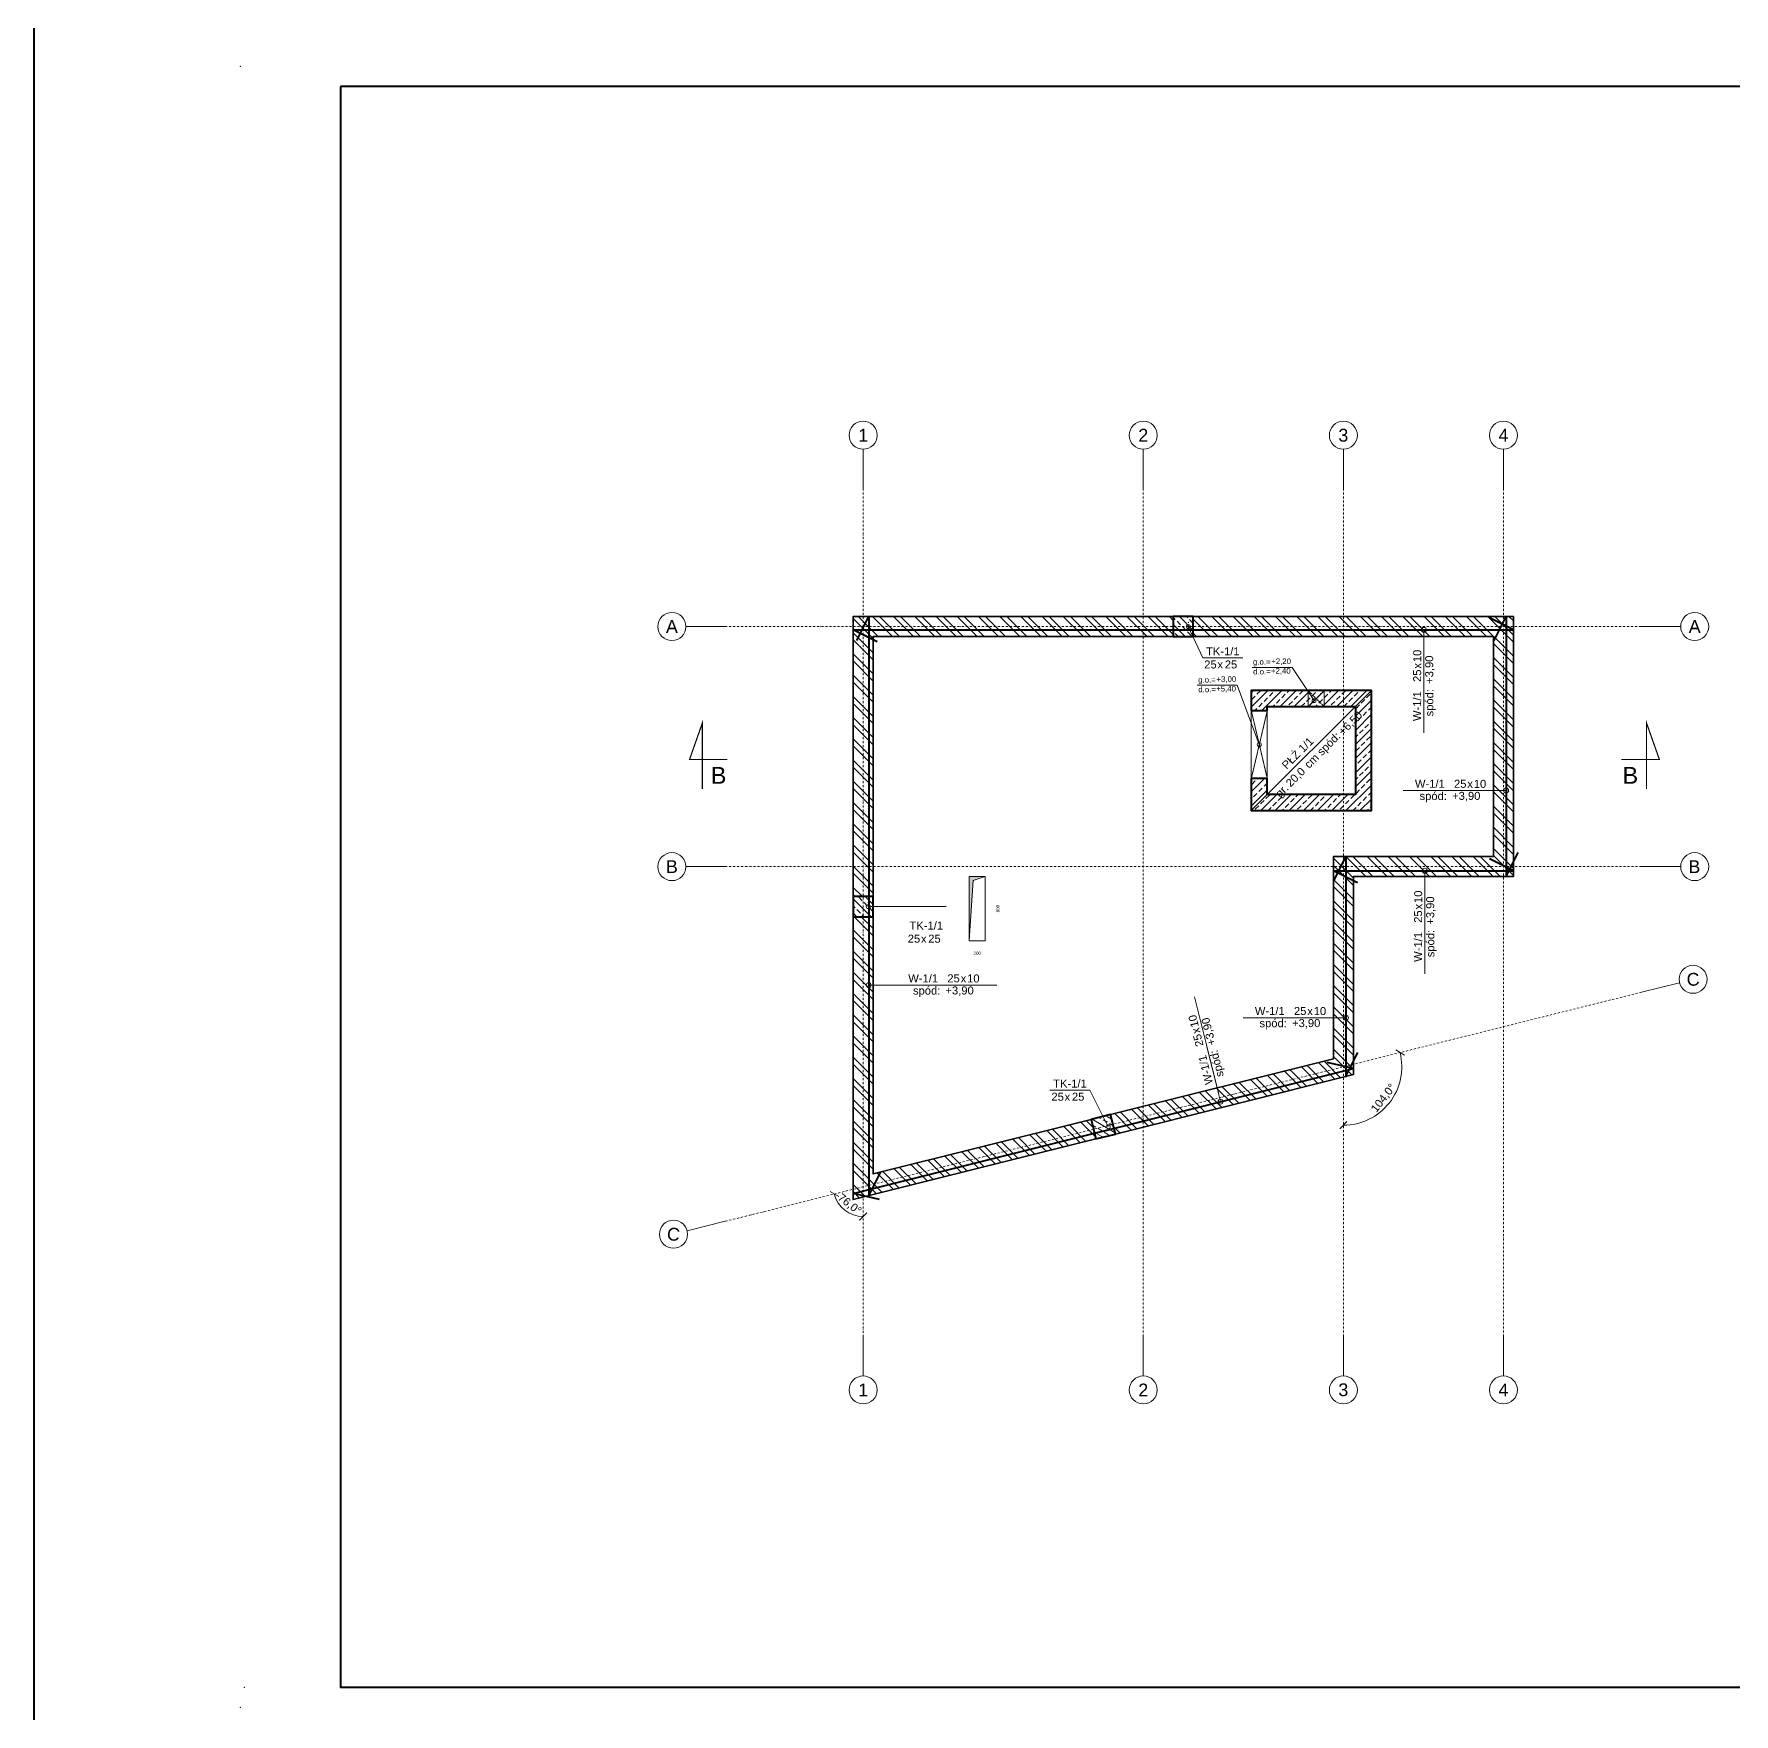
# Model space of a CAD drawing. Header units: millimetres. Extents: x 647 to 146539, y -131215 to 59.
# Drawn here: x 647 to 21889, y -85520 to -64531 of the extents above; entities that cross this region are included whole.
import ezdxf
from ezdxf.enums import TextEntityAlignment as Align

# ---------------------------------------------------------------- set-up
doc = ezdxf.new("R2010")
doc.units = ezdxf.units.MM
doc.linetypes.add('DASHDOT', pattern=[1, 0.5, -0.25, 0, -0.25])
doc.linetypes.add('DASHED', pattern=[0.75, 0.5, -0.25])
doc.layers.get('Defpoints').update_dxf_attribs({"color": 2, "lineweight": 50})
for name, color, linetype, lineweight in [('G-Bloki', 221, 'Continuous', 5), ('G-Cienka', 4, 'Continuous', 9), ('G-Elementy konstrukcyjne', 1, 'Continuous', 40), ('G-Kreskowanie', 9, 'Continuous', 5), ('G-Opisy', 2, 'Continuous', 18), ('G-Osie', 6, 'DASHDOT', 9), ('G-Otwory', 6, 'Continuous', 15), ('G-Przerywana', 8, 'DASHED', 15), ('G-Ramka', 5, 'Continuous', 40), ('G-Tabelka', 7, 'Continuous', 5), ('G-Wymiary', 4, 'Continuous', 9), ('G-Ściana nośna', 3, 'Continuous', 35)]:
    doc.layers.add(name, color=color, linetype=linetype, lineweight=lineweight)
doc.layers.add('G-Bloki niewidoczna', color=7, linetype='Continuous', plot=False)
doc.styles.add('Arial-GG', font='arial.ttf')
doc.dimstyles.new('e-cad_1_50_[mm]', dxfattribs={"dimscale": 50, "dimtxt": 2, "dimasz": 1.8, "dimexe": 1.5, "dimexo": 0, "dimgap": 0.6, "dimtad": 1, "dimdec": 1, "dimrnd": 1, "dimtxsty": 'Arial-GG', "dimblk": 'OBLIQUE', "dimcen": 0, "dimdle": 1, "dimclrd": 4, "dimclre": 4, "dimclrt": 7, "dimadec": 1, "dimazin": 0, "dimtfac": 1, "dimtdec": 1, "dimtix": 1, "dimtmove": 0, "dimatfit": 2, "dimfxl": 1.5, "dimfxlon": 1, "dimlwd": -1, "dimlwe": -1, "dimarcsym": 0})
doc.dimstyles.new('S-1 do 10-GG', dxfattribs={"dimscale": 10, "dimtxt": 2.2, "dimasz": 2, "dimexe": 1, "dimexo": 2, "dimgap": 0.6, "dimtad": 1, "dimdec": 0, "dimrnd": 1, "dimtxsty": 'Arial-GG', "dimcen": 0, "dimclrd": 256, "dimclre": 256, "dimclrt": 7, "dimadec": 0, "dimazin": 0, "dimtfac": 1, "dimtdec": 0, "dimtix": 1, "dimtmove": 0, "dimatfit": 2, "dimfxl": 1, "dimlwd": 5, "dimlwe": 5, "dimarcsym": 0})
doc.dimstyles.new('W-1 do 50-GG mm', dxfattribs={"dimscale": 50, "dimtxt": 2, "dimasz": 1.8, "dimexe": 1.5, "dimexo": 0, "dimgap": 0.6, "dimtad": 1, "dimdec": 1, "dimrnd": 1, "dimtxsty": 'Arial-GG', "dimblk": 'OBLIQUE', "dimcen": 0, "dimdle": 1, "dimclrd": 4, "dimclre": 4, "dimclrt": 7, "dimadec": 1, "dimazin": 0, "dimtfac": 1, "dimtdec": 1, "dimtix": 1, "dimtmove": 0, "dimatfit": 2, "dimfxl": 1.5, "dimfxlon": 1, "dimlwd": -1, "dimlwe": -1, "dimarcsym": 0})
pattern_1 = [(135, (125, 125), (-88.39, -88.39), []), (135, (125, 213.39), (-88.39, -88.39), [62.5, -31.25])]

# ---------------------------------------------------------------- blocks, each defined once
blk = doc.blocks.new('*D287')
at = {"layer": 'Defpoints', "color": 0, "ltscale": 2, "transparency": 16777216}
for p in [(-10, 174.94), (584, 0), (584, -53.62)]:
    blk.add_point(p, dxfattribs=at)
at = {"layer": 'Defpoints', "color": 7, "ltscale": 2, "transparency": 16777216, "insert": (135.84, -27.77), "char_height": 33, "attachment_point": 5, "style": 'Arial-GG'}
blk.add_mtext('420 x 594', dxfattribs=at)
blk = doc.blocks.new('*U127')
at = {"layer": 'G-Cienka', "ltscale": 0.8}
blk.add_lwpolyline([(-490, 0), (0, 0)], dxfattribs=at)
blk.add_circle((-665, 0), 175, dxfattribs=at)
at = {"layer": 'G-Opisy', "ltscale": 0.8, "style": 'Arial-GG'}
blk.add_attdef('OS', text='', height=160, dxfattribs=at).set_placement((-665, 0), align=Align.MIDDLE_CENTER)
blk = doc.blocks.new('*U130')
at = {"layer": 'G-Cienka', "ltscale": 0.8}
blk.add_lwpolyline([(-490, 0), (0, 0)], dxfattribs=at)
blk.add_circle((-665, 0), 175, dxfattribs=at)
at = {"layer": 'G-Opisy', "ltscale": 0.8, "style": 'Arial-GG'}
blk.add_attdef('OS', text='', height=160, rotation=90, dxfattribs=at).set_placement((-665, 0), align=Align.MIDDLE_CENTER)
blk = doc.blocks.new('*U131')
at = {"layer": 'G-Cienka', "ltscale": 0.8}
blk.add_lwpolyline([(-490, 0), (0, 0)], dxfattribs=at)
blk.add_circle((-665, 0), 175, dxfattribs=at)
at = {"layer": 'G-Opisy', "ltscale": 0.8, "style": 'Arial-GG'}
blk.add_attdef('OS', text='', height=160, rotation=90, dxfattribs=at).set_placement((-665, 0), align=Align.MIDDLE_CENTER)
blk = doc.blocks.new('*U128')
at = {"layer": 'G-Cienka', "ltscale": 0.8}
blk.add_lwpolyline([(-490, 0), (0, 0)], dxfattribs=at)
blk.add_circle((-665, 0), 175, dxfattribs=at)
at = {"layer": 'G-Opisy', "ltscale": 0.8, "style": 'Arial-GG'}
blk.add_attdef('OS', text='', height=160, dxfattribs=at).set_placement((-665, 0), align=Align.MIDDLE_CENTER)
blk = doc.blocks.new('*U125')
at = {"layer": 'G-Cienka', "ltscale": 0.8}
blk.add_lwpolyline([(490, 0), (0, 0)], dxfattribs=at)
blk.add_circle((665, 0), 175, dxfattribs=at)
at = {"layer": 'G-Opisy', "ltscale": 0.8, "style": 'Arial-GG'}
blk.add_attdef('OS', text='', height=160, rotation=90, dxfattribs=at).set_placement((665, 0), align=Align.MIDDLE_CENTER)
blk = doc.blocks.new('*U124')
at = {"layer": 'G-Cienka', "ltscale": 0.8}
blk.add_lwpolyline([(-476, -119), (0, 0)], dxfattribs=at)
blk.add_circle((-645, -161), 175, dxfattribs=at)
at = {"layer": 'G-Opisy', "ltscale": 0.8, "style": 'Arial-GG'}
blk.add_attdef('OS', text='', height=160, rotation=353.3765, dxfattribs=at).set_placement((-645, -161), align=Align.MIDDLE_CENTER)
blk = doc.blocks.new('*U123')
at = {"layer": 'G-Cienka', "ltscale": 0.8}
blk.add_lwpolyline([(476, 119), (0, 0)], dxfattribs=at)
blk.add_circle((645, 161), 175, dxfattribs=at)
at = {"layer": 'G-Opisy', "ltscale": 0.8, "style": 'Arial-GG'}
blk.add_attdef('OS', text='', height=160, rotation=3.3372, dxfattribs=at).set_placement((645, 161), align=Align.MIDDLE_CENTER)
blk = doc.blocks.new('*U126')
at = {"layer": 'G-Cienka', "ltscale": 0.8}
blk.add_lwpolyline([(490, 0), (0, 0)], dxfattribs=at)
blk.add_circle((665, 0), 175, dxfattribs=at)
at = {"layer": 'G-Opisy', "ltscale": 0.8, "style": 'Arial-GG'}
blk.add_attdef('OS', text='', height=160, dxfattribs=at).set_placement((682, 0), align=Align.MIDDLE_CENTER)
blk = doc.blocks.new('*U129')
at = {"layer": 'G-Cienka', "ltscale": 0.8}
blk.add_lwpolyline([(490, 0), (0, 0)], dxfattribs=at)
blk.add_circle((665, 0), 175, dxfattribs=at)
at = {"layer": 'G-Opisy', "ltscale": 0.8, "style": 'Arial-GG'}
blk.add_attdef('OS', text='', height=160, rotation=270, dxfattribs=at).set_placement((665, -17), align=Align.MIDDLE_CENTER)
blk = doc.blocks.new('_Oblique')
at = {"color": 0, "linetype": 'ByBlock', "lineweight": -2}
blk.add_line((-0.5, -0.5), (0.5, 0.5), dxfattribs=at)
blk = doc.blocks.new('*D415')
at = {"layer": 'Defpoints', "color": 0, "ltscale": 2, "transparency": 16777216}
for p in [(11007, -70208), (20732, -76502), (10721, -79168), (9282, -79365), (11007, -80806)]:
    blk.add_point(p, dxfattribs=at)
at = {"layer": 'G-Wymiary', "color": 4, "ltscale": 2, "transparency": 16777216}
blk.add_arc((11007, -78933), 371, 194.0362, 270, dxfattribs=at)
at = {"layer": 'G-Wymiary', "color": 4, "ltscale": 2, "transparency": 16777216, "xscale": 90, "yscale": 90, "zscale": 90, "rotation": 104.0362434679265}
blk.add_blockref('_Oblique', (10648, -79023), dxfattribs=at)
at = {"layer": 'G-Wymiary', "color": 4, "ltscale": 2, "transparency": 16777216, "xscale": 90, "yscale": 90, "zscale": 90}
blk.add_blockref('_Oblique', (11007, -79304), dxfattribs=at)
at = {"layer": 'G-Wymiary', "color": 7, "ltscale": 2, "transparency": 16777216, "insert": (10835, -79155), "char_height": 100, "attachment_point": 5, "rotation": 322.0181, "style": 'Arial-GG'}
blk.add_mtext('76,0°', dxfattribs=at)
blk = doc.blocks.new('*D416')
at = {"layer": 'Defpoints', "color": 0, "ltscale": 2, "transparency": 16777216}
for p in [(17007, -70208), (20732, -76502), (17423, -78035), (9282, -79365), (17007, -80806)]:
    blk.add_point(p, dxfattribs=at)
at = {"layer": 'G-Wymiary', "color": 4, "ltscale": 2, "transparency": 16777216}
blk.add_arc((17007, -77433), 731, 270, 14.0362, dxfattribs=at)
at = {"layer": 'G-Wymiary', "color": 4, "ltscale": 2, "transparency": 16777216, "xscale": 90, "yscale": 90, "zscale": 90}
for p, rotation in [((17717, -77256), 104.0362434679266), ((17007, -78164), 180)]:
    blk.add_blockref('_Oblique', p, dxfattribs=dict(at, rotation=rotation))
at = {"layer": 'G-Wymiary', "color": 7, "ltscale": 2, "transparency": 16777216, "insert": (17513, -77828), "char_height": 100, "attachment_point": 5, "rotation": 52.0181, "style": 'Arial-GG'}
blk.add_mtext('104,0°', dxfattribs=at)
blk = doc.blocks.new('*D244')
at = {"layer": 'Defpoints', "color": 0, "ltscale": 2, "transparency": 16777216}
blk.add_point((188, 125), dxfattribs=at)
blk.add_point((188, 125), dxfattribs=at)
blk.add_point((188, 125), dxfattribs=at)
at = {"layer": 'G-Opisy', "color": 4, "ltscale": 2, "transparency": 16777216}
blk.add_line((1164, 125), (188, 125), dxfattribs=at)
blk = doc.blocks.new('_None')
blk = doc.blocks.new('*U18')
at = {"layer": 'G-Opisy', "const_width": 15}
blk.add_lwpolyline([(0, -369), (0, 457), (-161, 0), (313, 0)], dxfattribs=at)
at = {"layer": 'G-Opisy', "style": 'Arial-GG'}
blk.add_attdef('OZNACZENIE_PRZEKROJU', text='', height=210, dxfattribs=at).set_placement((202, -198, -15), align=Align.MIDDLE_CENTER)
blk = doc.blocks.new('*U116')
at = {"layer": 'G-Opisy', "const_width": 15}
blk.add_lwpolyline([(0, -369), (0, 457), (161, 0), (-313, 0)], dxfattribs=at)
at = {"layer": 'G-Opisy', "style": 'Arial-GG'}
blk.add_attdef('OZNACZENIE_PRZEKROJU', text='', height=210, dxfattribs=at).set_placement((-202, -198, -15), align=Align.MIDDLE_CENTER)
blk = doc.blocks.new('*D273')
at = {"layer": 'Defpoints', "color": 0, "ltscale": 2, "transparency": 16777216}
blk.add_point((100, 425), dxfattribs=at)
blk.add_point((100, 425), dxfattribs=at)
blk.add_point((100, 425), dxfattribs=at)
at = {"layer": 'G-Opisy', "color": 4, "ltscale": 2, "transparency": 16777216}
for p, q in [((-175, 1167), (-675, 1167)), ((100, 425), (-175, 1167))]:
    blk.add_line(p, q, dxfattribs=at)
blk = doc.blocks.new('*D275')
at = {"layer": 'Defpoints', "color": 0, "ltscale": 2, "transparency": 16777216}
blk.add_point((74, 74), dxfattribs=at)
blk.add_point((74, 74), dxfattribs=at)
blk.add_point((74, 74), dxfattribs=at)
at = {"layer": 'G-Opisy', "color": 4, "ltscale": 2, "transparency": 16777216}
for p, q in [((-201, 490), (-701, 490)), ((74, 74), (-201, 490))]:
    blk.add_line(p, q, dxfattribs=at)
blk = doc.blocks.new('*U152')
at = {"layer": 'G-Cienka', "ltscale": 2}
blk.add_line((0, 0), (974, 0), dxfattribs=at)
at = {"layer": 'G-Cienka'}
blk.add_line((1600, 0), (348, 0), dxfattribs=at)
at = {"layer": 'G-Elementy konstrukcyjne'}
blk.add_lwpolyline([(-150, 4306), (0, 4606), (0, -2631), (150, -2331)], dxfattribs=at)
at = {"layer": 'G-Opisy'}
blk.add_circle((0, 0), 31, dxfattribs=at)
at = {"layer": 'G-Opisy', "color": 2, "char_height": 100, "width": 2920.17, "attachment_point": 1, "style": 'Arial-GG'}
for s, insert in [('\\pi967.79;x', (182, 134)), ('{\\fArial|b0|i0|c0|p34;\\W8.31154;   }\\P{\\fArial|b0|i0|c0|p34;\\W8.27463;   }spód: ', (-410, 149))]:
    blk.add_mtext(s, dxfattribs=dict(at, insert=insert))
at = {"layer": 'G-Opisy', "ltscale": 2, "style": 'Arial-GG'}
for tag, p in [('NAZWA', (867, 35)), ('SZE', (1138, 35))]:
    blk.add_attdef(tag, text='', height=100, dxfattribs=at).set_placement(p, align=Align.RIGHT)
for tag, p in [('WYS', (1230, 34)), ('SPOD', (959, -116))]:
    blk.add_attdef(tag, p, '', height=100, dxfattribs=at)
blk = doc.blocks.new('*U157')
at = {"layer": 'G-Cienka', "ltscale": 2}
blk.add_line((0, 0), (724, 0), dxfattribs=at)
at = {"layer": 'G-Cienka'}
blk.add_line((1350, 0), (98, 0), dxfattribs=at)
at = {"layer": 'G-Elementy konstrukcyjne'}
blk.add_lwpolyline([(-150, 4432), (0, 4732), (0, -1710), (150, -1410)], dxfattribs=at)
at = {"layer": 'G-Opisy'}
blk.add_circle((0, 0), 31, dxfattribs=at)
at = {"layer": 'G-Opisy', "color": 2, "char_height": 100, "width": 2920.17, "attachment_point": 1, "style": 'Arial-GG'}
for s, insert in [('\\pi967.79;x', (-69, 134)), ('{\\fArial|b0|i0|c0|p34;\\W8.31154;   }\\P{\\fArial|b0|i0|c0|p34;\\W8.27463;   }spód: ', (-661, 149))]:
    blk.add_mtext(s, dxfattribs=dict(at, insert=insert))
at = {"layer": 'G-Opisy', "ltscale": 2, "style": 'Arial-GG'}
for tag, p in [('NAZWA', (617, 35)), ('SZE', (888, 35))]:
    blk.add_attdef(tag, text='', height=100, dxfattribs=at).set_placement(p, align=Align.RIGHT)
for tag, p in [('WYS', (980, 34)), ('SPOD', (709, -116))]:
    blk.add_attdef(tag, p, '', height=100, dxfattribs=at)
blk = doc.blocks.new('*U153')
at = {"layer": 'G-Cienka'}
blk.add_line((-33, 0), (-1286, 0), dxfattribs=at)
at = {"layer": 'G-Cienka', "ltscale": 2}
blk.add_line((0, 0), (-659, 0), dxfattribs=at)
at = {"layer": 'G-Elementy konstrukcyjne'}
blk.add_lwpolyline([(-150, 1713), (0, 2013), (0, -732), (150, -432)], dxfattribs=at)
at = {"layer": 'G-Opisy'}
blk.add_circle((0, 0), 31, dxfattribs=at)
at = {"layer": 'G-Opisy', "color": 2, "char_height": 100, "width": 2920.17, "attachment_point": 1, "style": 'Arial-GG'}
for s, insert in [('\\pi967.79;x', (-1452, 134)), ('{\\fArial|b0|i0|c0|p34;\\W8.31154;   }\\P{\\fArial|b0|i0|c0|p34;\\W8.27463;   }spód: ', (-2044, 149))]:
    blk.add_mtext(s, dxfattribs=dict(at, insert=insert))
at = {"layer": 'G-Opisy', "ltscale": 2, "style": 'Arial-GG'}
for tag, p in [('NAZWA', (-766, 35)), ('SZE', (-495, 35))]:
    blk.add_attdef(tag, text='', height=100, dxfattribs=at).set_placement(p, align=Align.RIGHT)
for tag, p in [('WYS', (-403, 34)), ('SPOD', (-674, -116))]:
    blk.add_attdef(tag, p, '', height=100, dxfattribs=at)
blk = doc.blocks.new('*U154')
at = {"layer": 'G-Cienka'}
blk.add_line((-33, 0), (-1286, 0), dxfattribs=at)
at = {"layer": 'G-Cienka', "ltscale": 2}
blk.add_line((0, 0), (-659, 0), dxfattribs=at)
at = {"layer": 'G-Elementy konstrukcyjne'}
blk.add_lwpolyline([(-150, 1875), (0, 2175), (0, -1075), (150, -775)], dxfattribs=at)
at = {"layer": 'G-Opisy'}
blk.add_circle((0, 0), 31, dxfattribs=at)
at = {"layer": 'G-Opisy', "color": 2, "char_height": 100, "width": 2920.17, "attachment_point": 1, "style": 'Arial-GG'}
for s, insert in [('\\pi967.79;x', (-1452, 134)), ('{\\fArial|b0|i0|c0|p34;\\W8.31154;   }\\P{\\fArial|b0|i0|c0|p34;\\W8.27463;   }spód: ', (-2044, 149))]:
    blk.add_mtext(s, dxfattribs=dict(at, insert=insert))
at = {"layer": 'G-Opisy', "ltscale": 2, "style": 'Arial-GG'}
for tag, p in [('NAZWA', (-766, 35)), ('SZE', (-495, 35))]:
    blk.add_attdef(tag, text='', height=100, dxfattribs=at).set_placement(p, align=Align.RIGHT)
for tag, p in [('WYS', (-403, 34)), ('SPOD', (-674, -116))]:
    blk.add_attdef(tag, p, '', height=100, dxfattribs=at)
blk = doc.blocks.new('*U158')
at = {"layer": 'G-Cienka'}
blk.add_line((-33, 0), (-1286, 0), dxfattribs=at)
at = {"layer": 'G-Cienka', "ltscale": 2}
blk.add_line((0, 0), (-659, 0), dxfattribs=at)
at = {"layer": 'G-Elementy konstrukcyjne'}
blk.add_lwpolyline([(-150, 6832), (0, 7132), (0, -1118), (150, -818)], dxfattribs=at)
at = {"layer": 'G-Opisy'}
blk.add_circle((0, 0), 31, dxfattribs=at)
at = {"layer": 'G-Opisy', "color": 2, "char_height": 100, "width": 2920.17, "attachment_point": 1, "style": 'Arial-GG'}
for s, insert in [('\\pi967.79;x', (-1452, 134)), ('{\\fArial|b0|i0|c0|p34;\\W8.31154;   }\\P{\\fArial|b0|i0|c0|p34;\\W8.27463;   }spód: ', (-2044, 149))]:
    blk.add_mtext(s, dxfattribs=dict(at, insert=insert))
at = {"layer": 'G-Opisy', "ltscale": 2, "style": 'Arial-GG'}
for tag, p in [('NAZWA', (-766, 35)), ('SZE', (-495, 35))]:
    blk.add_attdef(tag, text='', height=100, dxfattribs=at).set_placement(p, align=Align.RIGHT)
for tag, p in [('WYS', (-403, 34)), ('SPOD', (-674, -116))]:
    blk.add_attdef(tag, p, '', height=100, dxfattribs=at)
blk = doc.blocks.new('*U156')
at = {"layer": 'G-Cienka'}
blk.add_line((-33, 0), (-1286, 0), dxfattribs=at)
at = {"layer": 'G-Cienka', "ltscale": 2}
blk.add_line((0, 0), (-659, 0), dxfattribs=at)
at = {"layer": 'G-Elementy konstrukcyjne'}
blk.add_lwpolyline([(-150, 844), (0, 1144), (0, -1106), (150, -806)], dxfattribs=at)
at = {"layer": 'G-Opisy'}
blk.add_circle((0, 0), 31, dxfattribs=at)
at = {"layer": 'G-Opisy', "color": 2, "char_height": 100, "width": 2920.17, "attachment_point": 1, "style": 'Arial-GG'}
for s, insert in [('\\pi967.79;x', (-1452, 134)), ('{\\fArial|b0|i0|c0|p34;\\W8.31154;   }\\P{\\fArial|b0|i0|c0|p34;\\W8.27463;   }spód: ', (-2044, 149))]:
    blk.add_mtext(s, dxfattribs=dict(at, insert=insert))
at = {"layer": 'G-Opisy', "ltscale": 2, "style": 'Arial-GG'}
for tag, p in [('NAZWA', (-766, 35)), ('SZE', (-495, 35))]:
    blk.add_attdef(tag, text='', height=100, dxfattribs=at).set_placement(p, align=Align.RIGHT)
for tag, p in [('WYS', (-403, 34)), ('SPOD', (-674, -116))]:
    blk.add_attdef(tag, p, '', height=100, dxfattribs=at)
blk = doc.blocks.new('*D246')
at = {"layer": 'Defpoints', "color": 0, "ltscale": 2, "transparency": 16777216}
blk.add_point((188, 125), dxfattribs=at)
blk.add_point((188, 125), dxfattribs=at)
blk.add_point((188, 125), dxfattribs=at)
at = {"layer": 'G-Opisy', "color": 4, "ltscale": 2, "transparency": 16777216}
for p, q in [((188, 125), (369, -265)), ((369, -265), (869, -265))]:
    blk.add_line(p, q, dxfattribs=at)
blk = doc.blocks.new('*D248')
at = {"layer": 'Defpoints', "color": 0, "ltscale": 2, "transparency": 16777216}
blk.add_point((154, 152), dxfattribs=at)
blk.add_point((154, 152), dxfattribs=at)
blk.add_point((154, 152), dxfattribs=at)
at = {"layer": 'G-Opisy', "color": 4, "ltscale": 2, "transparency": 16777216}
for p, q in [((-75, 611), (-575, 611)), ((154, 152), (-75, 611))]:
    blk.add_line(p, q, dxfattribs=at)
blk = doc.blocks.new('*U224')
at = {"layer": 'G-Cienka'}
blk.add_line((2121, 0), (0, 0), dxfattribs=at)
at = {"layer": 'G-Opisy', "insert": (905, -25), "char_height": 100, "width": 5302.63, "attachment_point": 5, "style": 'Arial-GG'}
blk.add_mtext('\\Pgr.         cm spód:', dxfattribs=at)
at = {"layer": 'G-Opisy', "ltscale": 2, "style": 'Arial-GG'}
for tag, p in [('NAZWA', (917, 49)), ('GR', (686, -144))]:
    blk.add_attdef(tag, text='', height=100, rotation=360, dxfattribs=at).set_placement(p, align=Align.CENTER)
at = {"layer": 'G-Opisy', "style": 'Arial-GG'}
blk.add_attdef('SPOD', (1471, -151), '', height=100, rotation=360, dxfattribs=at)
blk = doc.blocks.new('*D231')
at = {"layer": 'Defpoints', "color": 0, "ltscale": 2, "transparency": 16777216}
for p in [(0, -800), (200, -800), (200, -989)]:
    blk.add_point(p, dxfattribs=at)
at = {"layer": 'G-Bloki niewidoczna', "color": 1, "ltscale": 2, "transparency": 16777216, "insert": (100, -957), "char_height": 40, "attachment_point": 5, "style": 'Arial-GG'}
blk.add_mtext('200', dxfattribs=at)
blk = doc.blocks.new('*D232')
at = {"layer": 'Defpoints', "color": 0, "ltscale": 2, "transparency": 16777216}
for p in [(200, 0), (391, 0), (200, -800)]:
    blk.add_point(p, dxfattribs=at)
at = {"layer": 'G-Bloki niewidoczna', "color": 1, "ltscale": 2, "transparency": 16777216, "insert": (358, -400), "char_height": 40, "attachment_point": 5, "rotation": 90, "style": 'Arial-GG'}
blk.add_mtext('800', dxfattribs=at)
blk = doc.blocks.new('*U285')
blk.add_point((1, 5))
at = {"layer": 'G-Ramka', "color": 5}
blk.add_lwpolyline([(25, 405), (25, 5), (579, 5), (579, 405)], close=True, dxfattribs=at)
at = {"layer": 'G-Tabelka'}
for p in [(0, 410), (0, 0)]:
    blk.add_point(p, dxfattribs=at)
at = {"layer": 'Defpoints', "ltscale": 2}
dim = blk.add_linear_dim(base=(584, -53.62), p1=(-10, 174.94), p2=(584, 0), dimstyle='S-1 do 10-GG', override={"dimscale": 15, "dimpost": '420 x <>', "dimse1": 1, "dimse2": 1, "dimsd1": 1, "dimsd2": 1}, dxfattribs=at)
dim.commit()
dim.dimension.update_dxf_attribs({"geometry": '*D287', "text_midpoint": (135.84, -53.62), "dimtype": 128})
blk = doc.blocks.new('*U243')
at = {"layer": 'G-Kreskowanie', "ltscale": 2}
h = blk.add_hatch(dxfattribs=at)
h.set_pattern_fill('ANSI33', color=256, scale=500, angle=90)
h.set_pattern_definition(pattern_1)
h.paths.add_polyline_path([(0, 0), (250, 0), (250, 250), (0, 250)])
at = {"ltscale": 2}
blk.add_point((188.18, 176.21), dxfattribs=at)
at = {"layer": 'G-Cienka', "ltscale": 0.8}
blk.add_circle((188.18, 125), 25, dxfattribs=at)
at = {"layer": 'G-Elementy konstrukcyjne', "ltscale": 2}
blk.add_lwpolyline([(0, 0), (250, 0), (250, 250), (0, 250)], close=True, dxfattribs=at)
at = {"layer": 'G-Opisy', "ltscale": 0.8, "insert": (881.88, -325.48), "char_height": 100, "width": 73.3551, "attachment_point": 8, "style": 'Arial-GG'}
blk.add_mtext('x', dxfattribs=at)
at = {"layer": 'G-Opisy', "ltscale": 0.8, "style": 'Arial-GG'}
blk.add_attdef('NAZWA', text='', height=100, dxfattribs=at).set_placement((913.88, -191.08), align=Align.BOTTOM_CENTER)
blk.add_attdef('SZE', text='', height=100, dxfattribs=at).set_placement((837.38, -355.09), align=Align.BOTTOM_RIGHT)
blk.add_attdef('WYS', text='', height=100, dxfattribs=at).set_placement((938.47, -355.09), align=Align.BOTTOM_LEFT)
at = {"layer": 'G-Opisy', "ltscale": 2}
dim = blk.add_linear_dim(base=(188.18, 125), p1=(188.18, 125), p2=(188.18, 125), text=' ', dimstyle='e-cad_1_50_[mm]', override={"dimscale": 50, "dimasz": 0, "dimgap": 5, "dimblk1": 'None', "dimblk2": 'None', "dimsah": 1, "dimdle": 6, "dimse1": 1, "dimse2": 1, "dimsd1": 1, "dimtmove": 1}, dxfattribs=at)
dim.commit()
dim.dimension.update_dxf_attribs({"geometry": '*D244', "text_midpoint": (913.88, -191.08), "dimtype": 128})
blk = doc.blocks.new('*U272')
at = {"ltscale": 2}
blk.add_point((100, 425), dxfattribs=at)
at = {"layer": 'G-Cienka', "ltscale": 0.8}
blk.add_circle((100, 425), 25, dxfattribs=at)
at = {"layer": 'G-Przerywana', "ltscale": 10}
blk.add_lwpolyline([(0, 0), (200, 0), (200, 850), (0, 850)], close=True, dxfattribs=at)
for points in [[(0, 850), (200, 0)], [(0, 0), (200, 850)]]:
    blk.add_lwpolyline(points, dxfattribs=at)
at = {"layer": 'G-Opisy', "ltscale": 2, "char_height": 70, "width": 390.8195, "attachment_point": 3, "style": 'Arial-GG'}
for s, insert in [('g.o.=', (-443.63, 1270.02)), ('d.o.=', (-441.7, 1148.54))]:
    blk.add_mtext(s, dxfattribs=dict(at, insert=insert))
at = {"layer": 'G-Opisy', "ltscale": 2, "style": 'Arial-GG'}
for tag, p in [('RZEDNA_G', (-435.91, 1277.8)), ('RZEDNA_D', (-439.47, 1158.25))]:
    blk.add_attdef(tag, text='', height=70, dxfattribs=at).set_placement(p, align=Align.TOP_LEFT)
at = {"layer": 'G-Opisy', "ltscale": 2}
dim = blk.add_linear_dim(base=(100, 425), p1=(100, 425), p2=(100, 425), text=' ', dimstyle='e-cad_1_50_[mm]', override={"dimscale": 50, "dimasz": 0, "dimgap": 5, "dimblk1": 'None', "dimblk2": 'None', "dimsah": 1, "dimdle": 6, "dimse1": 1, "dimse2": 1, "dimsd1": 1, "dimtmove": 1}, dxfattribs=at)
dim.commit()
dim.dimension.update_dxf_attribs({"geometry": '*D273', "text_midpoint": (-425.23, 1167.15), "dimtype": 128})
blk = doc.blocks.new('*U274')
at = {"ltscale": 2}
blk.add_point((100, 100), dxfattribs=at)
at = {"layer": 'G-Cienka', "ltscale": 0.8}
blk.add_circle((73.77, 74.07), 25, dxfattribs=at)
at = {"layer": 'G-Przerywana', "ltscale": 10}
blk.add_lwpolyline([(0, 0), (200, 0), (200, 200), (0, 200)], close=True, dxfattribs=at)
for points in [[(0, 200), (200, 0)], [(0, 0), (200, 200)]]:
    blk.add_lwpolyline(points, dxfattribs=at)
at = {"layer": 'G-Opisy', "ltscale": 2, "char_height": 70, "width": 390.8195, "attachment_point": 3, "style": 'Arial-GG'}
for s, insert in [('g.o.=', (-469.86, 593.32)), ('d.o.=', (-467.93, 471.85))]:
    blk.add_mtext(s, dxfattribs=dict(at, insert=insert))
at = {"layer": 'G-Opisy', "ltscale": 2, "style": 'Arial-GG'}
for tag, p in [('RZEDNA_D', (-465.69, 481.55)), ('RZEDNA_G', (-462.13, 601.1))]:
    blk.add_attdef(tag, text='', height=70, dxfattribs=at).set_placement(p, align=Align.TOP_LEFT)
at = {"layer": 'G-Opisy', "ltscale": 2}
dim = blk.add_linear_dim(base=(73.77, 74.07), p1=(73.77, 74.07), p2=(73.77, 74.07), text=' ', dimstyle='e-cad_1_50_[mm]', override={"dimscale": 50, "dimasz": 0, "dimgap": 5, "dimblk1": 'None', "dimblk2": 'None', "dimsah": 1, "dimdle": 6, "dimse1": 1, "dimse2": 1, "dimsd1": 1, "dimtmove": 1}, dxfattribs=at)
dim.commit()
dim.dimension.update_dxf_attribs({"geometry": '*D275', "text_midpoint": (-451.45, 490.46), "dimtype": 128})
blk = doc.blocks.new('*U245')
at = {"layer": 'G-Kreskowanie', "ltscale": 2}
h = blk.add_hatch(dxfattribs=at)
h.set_pattern_fill('ANSI33', color=256, scale=500, angle=90)
h.set_pattern_definition(pattern_1)
h.paths.add_polyline_path([(0, 0), (250, 0), (250, 250), (0, 250)])
at = {"ltscale": 2}
blk.add_point((188.18, 176.21), dxfattribs=at)
at = {"layer": 'G-Cienka', "ltscale": 0.8}
blk.add_circle((188.18, 125), 25, dxfattribs=at)
at = {"layer": 'G-Elementy konstrukcyjne', "ltscale": 2}
blk.add_lwpolyline([(0, 0), (250, 0), (250, 250), (0, 250)], close=True, dxfattribs=at)
at = {"layer": 'G-Opisy', "ltscale": 0.8, "insert": (586.84, -399.24), "char_height": 100, "width": 73.3551, "attachment_point": 8, "style": 'Arial-GG'}
blk.add_mtext('x', dxfattribs=at)
at = {"layer": 'G-Opisy', "ltscale": 0.8, "style": 'Arial-GG'}
blk.add_attdef('NAZWA', text='', height=100, dxfattribs=at).set_placement((618.85, -264.84), align=Align.BOTTOM_CENTER)
blk.add_attdef('SZE', text='', height=100, dxfattribs=at).set_placement((542.35, -428.84), align=Align.BOTTOM_RIGHT)
blk.add_attdef('WYS', text='', height=100, dxfattribs=at).set_placement((643.44, -428.84), align=Align.BOTTOM_LEFT)
at = {"layer": 'G-Opisy', "ltscale": 2}
dim = blk.add_linear_dim(base=(188.18, 125), p1=(188.18, 125), p2=(188.18, 125), text=' ', dimstyle='e-cad_1_50_[mm]', override={"dimscale": 50, "dimasz": 0, "dimgap": 5, "dimblk1": 'None', "dimblk2": 'None', "dimsah": 1, "dimdle": 6, "dimse1": 1, "dimse2": 1, "dimsd1": 1, "dimtmove": 1}, dxfattribs=at)
dim.commit()
dim.dimension.update_dxf_attribs({"geometry": '*D246', "text_midpoint": (618.85, -264.84), "dimtype": 128})
blk = doc.blocks.new('*U247')
at = {"layer": 'G-Kreskowanie', "ltscale": 2}
h = blk.add_hatch(dxfattribs=at)
h.set_pattern_fill('ANSI33', color=256, scale=500, angle=104.036243)
h.set_pattern_definition([(149.036, (90.95, 151.58), (-64.31, -107.19), []), (149.036, (69.51, 237.33), (-64.31, -107.187), [62.5, -31.25])])
h.paths.add_polyline_path([(0, 0), (242.54, 60.63), (181.9, 303.17), (-60.63, 242.54)])
at = {"ltscale": 2}
blk.add_point((139.82, 216.58), dxfattribs=at)
at = {"layer": 'G-Cienka', "ltscale": 0.8}
blk.add_circle((154.13, 151.58), 25, dxfattribs=at)
at = {"layer": 'G-Elementy konstrukcyjne', "ltscale": 2}
blk.add_lwpolyline([(0, 0), (242.54, 60.63), (181.9, 303.17), (-60.63, 242.54)], close=True, dxfattribs=at)
at = {"layer": 'G-Opisy', "ltscale": 0.8, "insert": (-356.99, 476.99), "char_height": 100, "width": 73.3551, "attachment_point": 8, "style": 'Arial-GG'}
blk.add_mtext('x', dxfattribs=at)
at = {"layer": 'G-Opisy', "ltscale": 0.8, "style": 'Arial-GG'}
blk.add_attdef('NAZWA', text='', height=100, dxfattribs=at).set_placement((-324.98, 611.4), align=Align.BOTTOM_CENTER)
blk.add_attdef('SZE', text='', height=100, dxfattribs=at).set_placement((-401.48, 447.39), align=Align.BOTTOM_RIGHT)
blk.add_attdef('WYS', text='', height=100, dxfattribs=at).set_placement((-300.39, 447.39), align=Align.BOTTOM_LEFT)
at = {"layer": 'G-Opisy', "ltscale": 2}
dim = blk.add_linear_dim(base=(154.13, 151.58), p1=(154.13, 151.58), p2=(154.13, 151.58), text=' ', dimstyle='e-cad_1_50_[mm]', override={"dimscale": 50, "dimasz": 0, "dimgap": 5, "dimblk1": 'None', "dimblk2": 'None', "dimsah": 1, "dimdle": 6, "dimse1": 1, "dimse2": 1, "dimsd1": 1, "dimtmove": 1}, dxfattribs=at)
dim.commit()
dim.dimension.update_dxf_attribs({"geometry": '*D248', "text_midpoint": (-324.98, 611.4), "dimtype": 128})
blk = doc.blocks.new('*U230')
at = {"layer": 'G-Otwory', "ltscale": 2}
blk.add_hatch(color=256, dxfattribs=at).paths.add_polyline_path([(0, 0), (200, 0), (50, -50), (0, -800)])
at = {"ltscale": 2}
blk.add_point((50, -50), dxfattribs=at)
at = {"layer": 'G-Otwory', "ltscale": 2}
for points in [[(0, 0), (200, 0), (200, -800), (0, -800)], [(0, 0), (200, 0), (50, -50), (0, -800)]]:
    blk.add_lwpolyline(points, close=True, dxfattribs=at)
at = {"layer": 'G-Opisy', "ltscale": 2, "style": 'Arial-GG'}
blk.add_attdef('NAZWA', text='', height=100, dxfattribs=at).set_placement((100, -400), align=Align.MIDDLE_CENTER)
at = {"layer": 'G-Bloki niewidoczna', "ltscale": 2}
dim = blk.add_linear_dim(base=(390.59, 0), p1=(200, -800), p2=(200, 0), angle=90, dimstyle='e-cad_1_50_[mm]', override={"dimscale": 20, "dimtih": 0, "dimse1": 1, "dimse2": 1, "dimsd1": 1, "dimsd2": 1, "dimclrd": 1, "dimclre": 1, "dimclrt": 1, "dimtofl": 1}, dxfattribs=at)
dim.commit()
dim.dimension.update_dxf_attribs({"geometry": '*D232', "text_midpoint": (358.17, -400)})
dim = blk.add_linear_dim(base=(200, -989.43), p1=(0, -800), p2=(200, -800), dimstyle='e-cad_1_50_[mm]', override={"dimscale": 20, "dimse1": 1, "dimse2": 1, "dimsd1": 1, "dimsd2": 1, "dimclrd": 1, "dimclre": 1, "dimclrt": 1}, dxfattribs=at)
dim.commit()
dim.dimension.update_dxf_attribs({"geometry": '*D231', "text_midpoint": (100, -957.01)})

msp = doc.modelspace()

# ---------------------------------------------------------------- hatches: boundary and pattern name
at = {"layer": 'G-Kreskowanie', "ltscale": 100}
h = msp.add_hatch(dxfattribs=at)
h.set_pattern_fill('ANSI32', color=256, scale=500, angle=90, style=0)
h.set_pattern_definition([(135, (-1506009.7, 760136.87), (-132.582521, -132.582521), []), (135, (-1506009.7, 760225.25), (-132.582521, -132.582521), [])])
h.paths.add_polyline_path([(14159.06, -78274.22), (17132.47, -77530.87), (17132.47, -75058.27), (19132.47, -75058.27), (19132.47, -71808.27), (15132.47, -71808.27), (15132.47, -72058.27), (18882.47, -72058.27), (18882.47, -74808.27), (16882.47, -74808.27), (16882.47, -77335.68), (14098.43, -78031.69)])
h.paths.add_polyline_path([(11132.47, -75308.27), (11132.47, -72058.27), (14882.47, -72058.27), (14882.47, -71808.27), (10882.47, -71808.27), (10882.47, -75308.27)])
h.paths.add_polyline_path([(13916.52, -78334.86), (13855.89, -78092.32), (11132.47, -78773.18), (11132.47, -75558.27), (10882.47, -75558.27), (10882.47, -79093.37)])
at = {"layer": 'G-Kreskowanie', "ltscale": 2}
h = msp.add_hatch(dxfattribs=at)
h.set_pattern_fill('ANSI33', color=256, scale=500, style=0)
h.set_pattern_definition([(45, (-1502517.26, 690519.47), (-88.388348, 88.388348), []), (45, (-1502428.87, 690519.47), (-88.388348, 88.388348), [62.5, -31.25])])
h.paths.add_polyline_path([(15857.47, -73833.27), (15857.47, -74233.27), (17357.47, -74233.27), (17357.47, -72733.27), (15857.47, -72733.27), (15857.47, -72983.27), (16057.47, -72983.27), (16057.47, -72933.27), (17157.47, -72933.27), (17157.47, -74033.27), (16057.47, -74033.27), (16057.47, -73833.27)])

# ---------------------------------------------------------------- linework, layer by layer
at = {"layer": 'G-Elementy konstrukcyjne', "ltscale": 200}
msp.add_lwpolyline([(57939.15, -2778.12), (57939.15, -131215.41), (646.89, -131215.41), (646.89, 58.51), (41027.29, 58.51)], dxfattribs=at)
at = {"layer": 'G-Elementy konstrukcyjne', "ltscale": 2}
msp.add_lwpolyline([(15857.47, -73833.27), (15857.47, -74233.27), (17357.47, -74233.27), (17357.47, -72733.27), (15857.47, -72733.27), (15857.47, -72983.27), (16057.47, -72983.27), (16057.47, -72933.27), (17157.47, -72933.27), (17157.47, -74033.27), (16057.47, -74033.27), (16057.47, -73833.27)], close=True, dxfattribs=at)
at = {"layer": 'G-Osie', "ltscale": 50}
for p, q in [((11007.47, -80805.68), (11007.47, -70208.27)), ((14507.47, -70208.27), (14507.47, -80805.68)), ((17007.47, -70208.27), (17007.47, -80805.68)), ((19007.47, -70208.27), (19007.47, -80805.68)), ((9282.47, -71933.27), (20732.47, -71933.27)), ((20732.47, -74933.27), (9282.47, -74933.27)), ((20732.47, -76502.02), (9282.47, -79364.52))]:
    msp.add_line(p, q, dxfattribs=at)
at = {"layer": 'G-Ściana nośna', "ltscale": 2}
for points in [[(11132.47, -75308.27), (11132.47, -72058.27), (14882.47, -72058.27), (14882.47, -71808.27), (10882.47, -71808.27), (10882.47, -75308.27), (11132.47, -75308.27)], [(14159.06, -78274.22), (17132.47, -77530.87), (17132.47, -75058.27), (19132.47, -75058.27), (19132.47, -71808.27), (15132.47, -71808.27), (15132.47, -72058.27), (18882.47, -72058.27), (18882.47, -74808.27), (16882.47, -74808.27), (16882.47, -77335.68), (14098.43, -78031.69), (14159.06, -78274.22)], [(13916.52, -78334.86), (13855.89, -78092.32), (11132.47, -78773.18), (11132.47, -75558.27), (10882.47, -75558.27), (10882.47, -79093.37), (13916.52, -78334.86)]]:
    msp.add_lwpolyline(points, dxfattribs=at)

# ---------------------------------------------------------------- block references
at = {"layer": 'G-Bloki', "ltscale": 0.8, "xscale": 50, "yscale": 50, "zscale": 50}
msp.add_blockref('*U285', (3225.65, -85436.16), dxfattribs=at)
at = {"layer": 'G-Bloki', "ltscale": 2}
for name, p, rotation, values in [('*U130', (11007.47, -70208.27), 270, {'OS': '1'}), ('*U131', (14507.47, -70208.27), 270, {'OS': '2'}), ('*U131', (17007.47, -70208.27), 270, {'OS': '3'}), ('*U130', (19007.47, -70208.27), 270, {'OS': '4'}), ('*U158', (18014.59, -71975.6), 90, {'NAZWA': 'W-1/1', 'SZE': '25', 'WYS': '10', 'SPOD': '+3,90'}), ('*U224', (15857.47, -74233.27), 45, {'NAZWA': 'PŁŻ 1/1', 'GR': '20,0', 'SPOD': '+6,50'}), ('*U156', (18026.57, -74984.56), 90.00000000000001, {'NAZWA': 'W-1/1', 'SZE': '25', 'WYS': '10', 'SPOD': '+3,90'}), ('*U157', (15473.51, -77869.5), 104.036243467945, {'NAZWA': 'W-1/1', 'SZE': '25', 'WYS': '10', 'SPOD': '+3,90'}), ('*U125', (11007.47, -80805.68), 270, {'OS': '1'})]:
    msp.add_blockref(name, p, dxfattribs=dict(at, rotation=rotation)).add_auto_attribs(values)
for name, p, values in [('*U127', (9282.47, -71933.27), {'OS': 'A'}), ('*U152', (11076.73, -76414.11), {'NAZWA': 'W-1/1', 'SZE': '25', 'WYS': '10', 'SPOD': '+3,90'}), ('*U245', (14882.47, -72058.27), {'SZE': '25', 'WYS': '25', 'NAZWA': 'TK-1/1'}), ('*U154', (19040.53, -73982.96), {'NAZWA': 'W-1/1', 'SZE': '25', 'WYS': '10', 'SPOD': '+3,90'}), ('*U274', (16568.12, -72933.27), {'RZEDNA_G': '+2,20', 'RZEDNA_D': '+2,40'}), ('*U272', (15857.47, -73833.27), {'RZEDNA_G': '+3,00', 'RZEDNA_D': '+5,40'}), ('*U18', (8998.71, -73594.63), {'OZNACZENIE_PRZEKROJU': 'B'}), ('*U116', (20795.5, -73594.63), {'OZNACZENIE_PRZEKROJU': 'B'}), ('*U128', (9282.47, -74933.27), {'OS': 'B'}), ('*U153', (17040.53, -76821.67), {'NAZWA': 'W-1/1', 'SZE': '25', 'WYS': '10', 'SPOD': '+3,90'}), ('*U243', (10882.47, -75558.27), {'SZE': '25', 'WYS': '25', 'NAZWA': 'TK-1/1'}), ('*U123', (20732.47, -76502.02), {'OS': 'C'}), ('*U247', (13916.52, -78334.86), {'SZE': '25', 'WYS': '25', 'NAZWA': 'TK-1/1'}), ('*U124', (9282.47, -79364.52), {'OS': 'C'})]:
    msp.add_blockref(name, p, dxfattribs=at).add_auto_attribs(values)
ref = msp.add_blockref('*U126', (20732.47, -71933.27), dxfattribs=at)
ref.add_attrib('OS', 'A', dxfattribs={"layer": 'G-Opisy', "ltscale": 0.8, "height": 160, "style": 'Arial-GG'}).set_placement((21397.69, -71933.27), align=Align.MIDDLE_CENTER)
ref = msp.add_blockref('*U126', (20732.47, -74933.27), dxfattribs=at)
ref.add_attrib('OS', 'B', dxfattribs={"layer": 'G-Opisy', "ltscale": 0.8, "height": 160, "style": 'Arial-GG'}).set_placement((21393.21, -74933.27), align=Align.MIDDLE_CENTER)
msp.add_blockref('*U230', (12332.47, -75058.27), dxfattribs=at)
ref = msp.add_blockref('*U129', (14507.47, -80805.68), dxfattribs=dict(at, rotation=270))
ref.add_attrib('OS', '2', dxfattribs={"layer": 'G-Opisy', "ltscale": 0.8, "height": 160, "rotation": 360, "style": 'Arial-GG'}).set_placement((14507.47, -81471.55), align=Align.MIDDLE_CENTER)
ref = msp.add_blockref('*U129', (17007.47, -80805.68), dxfattribs=dict(at, rotation=270))
ref.add_attrib('OS', '3', dxfattribs={"layer": 'G-Opisy', "ltscale": 0.8, "height": 160, "rotation": 360, "style": 'Arial-GG'}).set_placement((17007.47, -81468.71), align=Align.MIDDLE_CENTER)
ref = msp.add_blockref('*U129', (19007.47, -80805.68), dxfattribs=dict(at, rotation=270))
ref.add_attrib('OS', '4', dxfattribs={"layer": 'G-Opisy', "ltscale": 0.8, "height": 160, "rotation": 360, "style": 'Arial-GG'}).set_placement((19007.47, -81470.9), align=Align.MIDDLE_CENTER)

# ---------------------------------------------------------------- dimensions: what is measured, and where the dimension line sits
at = {"layer": 'G-Wymiary', "ltscale": 2}
for base, line1, line2, picture, middle in [((10720.73, -79168.45), ((11007.47, -80805.68), (11007.47, -70208.27)), ((20732.47, -76502.02), (9282.47, -79364.52)), '*D415', (10834.69, -79154.57)), ((17423.48, -78034.54), ((20732.47, -76502.02), (9282.47, -79364.52)), ((17007.47, -70208.27), (17007.47, -80805.68)), '*D416', (17512.76, -77827.79))]:
    dim = msp.add_angular_dim_2l(base=base, line1=line1, line2=line2, dimstyle='W-1 do 50-GG mm', dxfattribs=at)
    dim.commit()
    dim.dimension.update_dxf_attribs({"geometry": picture, "text_midpoint": middle})

doc.saveas('drawing.dxf')
